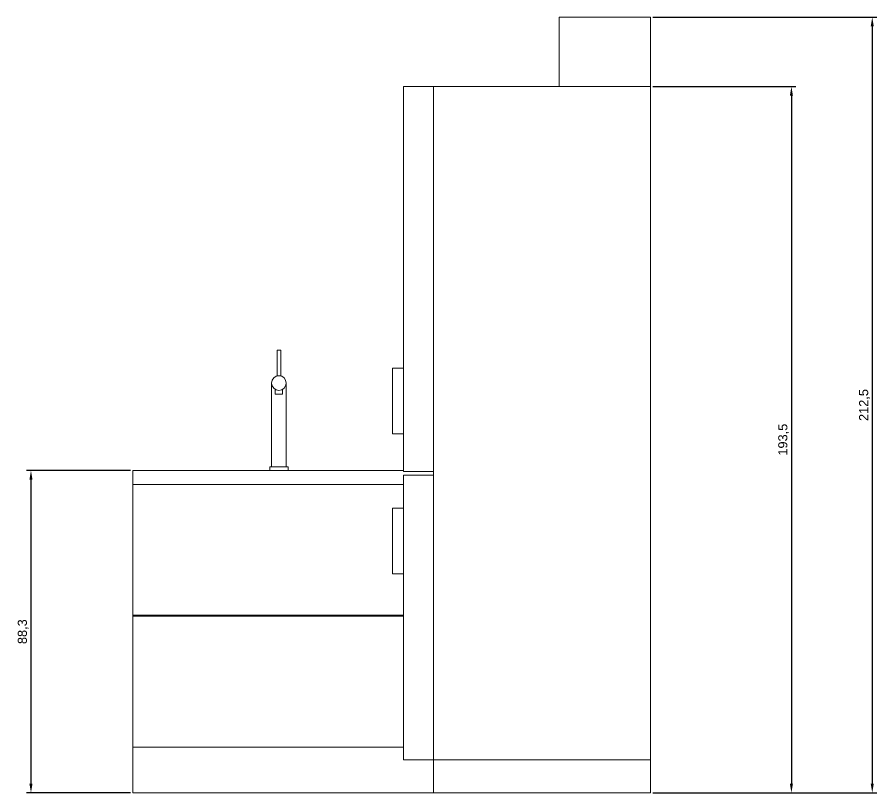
# Model space of a CAD drawing. Header units: millimetres. Extents: x 8372 to 10064, y 3867 to 4393.
# Drawn here: x 9828.1 to 10063.6, y 4180.5 to 4393 of the extents above; entities that cross this region are included whole.
import ezdxf

# ---------------------------------------------------------------- set-up
doc = ezdxf.new("R2010")
doc.units = ezdxf.units.MM
doc.layers.add('L_PIANTA PROSP', color=7, linetype='Continuous', lineweight=20)
doc.layers.add('L_QUOTE', color=7, linetype='Continuous', lineweight=0)
doc.styles.get("Standard").update_dxf_attribs({"font": 'arial.ttf'})
doc.dimstyles.new('ISO-25', dxfattribs={"dimtxt": 2.5, "dimasz": 2.5, "dimexe": 1.25, "dimexo": 0.625, "dimtad": 1, "dimtxsty": 'Standard', "dimcen": 2.5, "dimadec": 0, "dimazin": 0, "dimtfac": 1, "dimtmove": 0, "dimatfit": 3, "dimfxl": 1, "dimarcsym": 0})

# ---------------------------------------------------------------- blocks, each defined once
blk = doc.blocks.new('*D30')
at = {"layer": 'Defpoints', "color": 0, "transparency": 16777216}
for p in [(10001.59, 4393.01), (10001.59, 4180.51), (10062.32, 4180.51)]:
    blk.add_point(p, dxfattribs=at)
at = {"layer": 'L_QUOTE', "color": 0, "lineweight": -2, "transparency": 16777216}
for p, q in [((10002.22, 4393.01), (10063.57, 4393.01)), ((10062.32, 4390.51), (10062.32, 4183.01)), ((10002.22, 4180.51), (10063.57, 4180.51))]:
    blk.add_line(p, q, dxfattribs=at)
at = {"layer": 'L_QUOTE', "color": 0, "transparency": 16777216}
for points in [[(10061.9, 4390.51), (10062.73, 4390.51), (10062.32, 4393.01)], [(10061.9, 4183.01), (10062.73, 4183.01), (10062.32, 4180.51)]]:
    blk.add_solid(points, dxfattribs=at)
at = {"layer": 'L_QUOTE', "color": 0, "transparency": 16777216, "insert": (10060.19, 4286.76), "char_height": 2.5, "attachment_point": 5, "rotation": 90}
blk.add_mtext('212,5', dxfattribs=at)
blk = doc.blocks.new('*D31')
at = {"layer": 'Defpoints', "color": 0, "transparency": 16777216}
for p in [(10001.59, 4374.01), (10001.59, 4180.51), (10040.18, 4180.51)]:
    blk.add_point(p, dxfattribs=at)
at = {"layer": 'L_QUOTE', "color": 0, "lineweight": -2, "transparency": 16777216}
for p, q in [((10002.22, 4374.01), (10041.43, 4374.01)), ((10040.18, 4371.51), (10040.18, 4183.01)), ((10002.22, 4180.51), (10041.43, 4180.51))]:
    blk.add_line(p, q, dxfattribs=at)
at = {"layer": 'L_QUOTE', "color": 0, "transparency": 16777216}
for points in [[(10039.76, 4371.51), (10040.59, 4371.51), (10040.18, 4374.01)], [(10039.76, 4183.01), (10040.59, 4183.01), (10040.18, 4180.51)]]:
    blk.add_solid(points, dxfattribs=at)
at = {"layer": 'L_QUOTE', "color": 0, "transparency": 16777216, "insert": (10038.05, 4277.26), "char_height": 2.5, "attachment_point": 5, "rotation": 90}
blk.add_mtext('193,5', dxfattribs=at)
blk = doc.blocks.new('*D32')
at = {"layer": 'Defpoints', "color": 0, "transparency": 16777216}
for p in [(9859.79, 4268.81), (9831.87, 4180.51), (9859.79, 4180.51)]:
    blk.add_point(p, dxfattribs=at)
at = {"layer": 'L_QUOTE', "color": 0, "lineweight": -2, "transparency": 16777216}
for p, q in [((9859.17, 4268.81), (9830.62, 4268.81)), ((9831.87, 4266.31), (9831.87, 4183.01)), ((9859.17, 4180.51), (9830.62, 4180.51))]:
    blk.add_line(p, q, dxfattribs=at)
at = {"layer": 'L_QUOTE', "color": 0, "transparency": 16777216}
for points in [[(9831.45, 4266.31), (9832.29, 4266.31), (9831.87, 4268.81)], [(9831.45, 4183.01), (9832.29, 4183.01), (9831.87, 4180.51)]]:
    blk.add_solid(points, dxfattribs=at)
at = {"layer": 'L_QUOTE', "color": 0, "transparency": 16777216, "insert": (9829.74, 4224.66), "char_height": 2.5, "attachment_point": 5, "rotation": 90}
blk.add_mtext('88,3', dxfattribs=at)

msp = doc.modelspace()

# ---------------------------------------------------------------- linework, layer by layer
at = {"layer": 'L_PIANTA PROSP'}
for p, q in [((10001.593, 4185.012), (10001.593, 4393.012)), ((9899.293, 4294.773), (9899.293, 4301.812)), ((9899.293, 4301.812), (9900.293, 4301.812)), ((9900.293, 4301.812), (9900.293, 4294.773)), ((9897.793, 4289.249), (9897.793, 4292.773)), ((9899.793, 4294.773), (9899.293, 4294.773)), ((9899.293, 4294.773), (9899.308, 4294.713)), ((9900.293, 4294.773), (9899.793, 4294.773)), ((9900.293, 4294.773), (9900.278, 4294.713)), ((9901.793, 4289.249), (9901.793, 4292.773)), ((9898.793, 4290.984), (9898.793, 4291.041)), ((9898.793, 4289.716), (9898.793, 4290.984)), ((9900.793, 4290.984), (9900.793, 4291.041)), ((9900.793, 4289.716), (9900.793, 4290.984)), ((9897.793, 4269.812), (9897.793, 4289.249)), ((9899.793, 4289.716), (9898.793, 4289.716)), ((9899.793, 4289.716), (9900.793, 4289.716)), ((9901.793, 4269.812), (9901.793, 4289.249)), ((9897.293, 4268.812), (9897.293, 4269.812)), ((9897.293, 4269.812), (9902.293, 4269.812)), ((9897.293, 4269.812), (9897.793, 4269.812)), ((9902.293, 4269.812), (9901.793, 4269.812)), ((9902.293, 4269.812), (9902.293, 4268.812)), ((9859.793, 4265.012), (9859.793, 4268.812)), ((9859.793, 4268.812), (9933.893, 4268.812)), ((9859.793, 4268.812), (9899.793, 4268.812)), ((9899.793, 4268.812), (9897.293, 4268.812)), ((9897.293, 4268.812), (9902.293, 4268.812)), ((9933.893, 4265.012), (9859.793, 4265.012)), ((9859.793, 4265.012), (9859.793, 4229.012)), ((9933.893, 4229.162), (9859.793, 4229.162)), ((9859.793, 4229.162), (9859.793, 4228.862)), ((9859.793, 4228.862), (9933.893, 4228.862)), ((9859.793, 4193.012), (9933.893, 4193.012))]:
    msp.add_line(p, q, dxfattribs=at)
msp.add_circle((9899.793, 4292.773), 2, dxfattribs=at)
at = {"layer": 'L_QUOTE'}
for p, q in [((10001.593, 4393.012), (9976.593, 4393.012)), ((9976.593, 4393.012), (9976.593, 4374.012)), ((9933.893, 4374.012), (9933.893, 4268.512)), ((10001.593, 4374.012), (9933.893, 4374.012)), ((9933.893, 4374.012), (9942.093, 4374.012)), ((9942.093, 4374.012), (9942.093, 4268.512)), ((10001.593, 4189.512), (10001.593, 4374.012)), ((9930.893, 4287.824), (9930.893, 4296.824)), ((9930.893, 4296.824), (9933.893, 4296.824)), ((9930.893, 4278.824), (9930.893, 4287.824)), ((9933.893, 4278.824), (9930.893, 4278.824)), ((9942.093, 4268.512), (9933.893, 4268.512)), ((9933.893, 4267.512), (9933.893, 4189.512)), ((9933.893, 4189.512), (9933.893, 4267.512)), ((9933.893, 4267.512), (9942.093, 4267.512)), ((9933.893, 4267.512), (9933.893, 4258.512)), ((9942.093, 4267.512), (9942.093, 4268.512)), ((9942.093, 4267.512), (9942.093, 4189.512)), ((9930.893, 4249.512), (9930.893, 4258.512)), ((9930.893, 4258.512), (9933.893, 4258.512)), ((9930.893, 4240.512), (9930.893, 4249.512)), ((9933.893, 4240.512), (9930.893, 4240.512)), ((9859.793, 4228.862), (9859.793, 4185.012)), ((9933.893, 4189.512), (10001.593, 4189.512)), ((9942.093, 4189.512), (9942.093, 4180.512)), ((10001.593, 4180.512), (10001.593, 4189.512)), ((9859.793, 4185.012), (9859.793, 4180.512)), ((10001.593, 4185.012), (10001.593, 4180.512)), ((9859.793, 4180.512), (10001.593, 4180.512)), ((9942.093, 4180.512), (10001.593, 4180.512))]:
    msp.add_line(p, q, dxfattribs=at)

# ---------------------------------------------------------------- dimensions: what is measured, and where the dimension line sits
for base, p1, p2, picture, middle in [((10062.315, 4180.512), (10001.593, 4393.012), (10001.593, 4180.512), '*D30', (10060.188, 4286.762)), ((10040.176, 4180.512), (10001.593, 4374.012), (10001.593, 4180.512), '*D31', (10038.048, 4277.262)), ((9831.868, 4180.512), (9859.793, 4268.812), (9859.793, 4180.512), '*D32', (9829.741, 4224.662))]:
    dim = msp.add_linear_dim(base=base, p1=p1, p2=p2, angle=90, dimstyle='ISO-25', dxfattribs=at)
    dim.commit()
    dim.dimension.update_dxf_attribs({"geometry": picture, "text_midpoint": middle})

doc.saveas('drawing.dxf')
